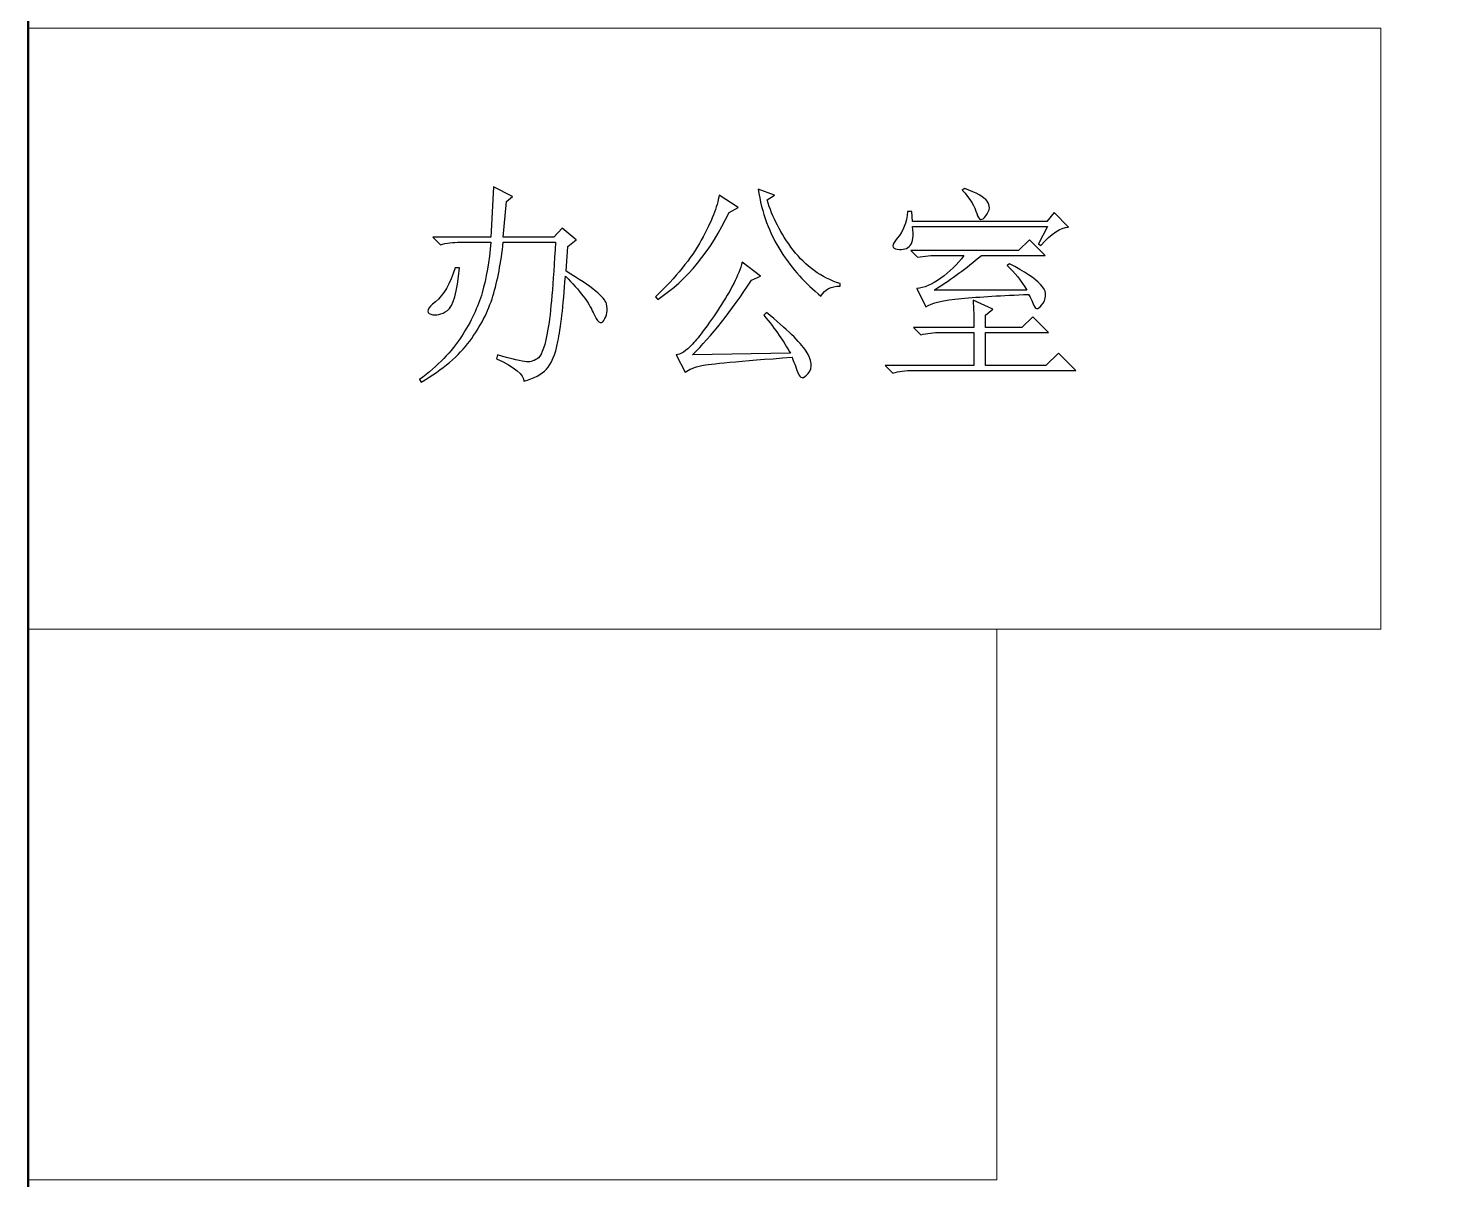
# Model space of a CAD drawing. Header units: millimetres. Extents: x -1478 to 887, y -2742 to 2769.
# Drawn here: x -1478 to -912, y -76 to 384 of the extents above; entities that cross this region are included whole.
import ezdxf

# ---------------------------------------------------------------- set-up
doc = ezdxf.new("R2010")
doc.units = ezdxf.units.MM
doc.header["$MEASUREMENT"] = 0
doc.layers.add('layer 1', color=7, linetype='Continuous')

msp = doc.modelspace()

# ---------------------------------------------------------------- linework, layer by layer
at = {"layer": 'layer 1', "color": 254, "lineweight": 50}
msp.add_lwpolyline([(-1477.9262, -2741.7131), (886.7568, -2741.7131), (886.7568, 2769.2023), (-1477.9262, 2769.2023), (-1477.9262, -2741.7131)], close=True, dxfattribs=at)
at = {"layer": 'layer 1', "color": 241, "lineweight": 20}
msp.add_lwpolyline([(-1477.926, 144.0032), (-936.8542, 144.0032), (-936.8542, 384.4794), (-1477.926, 384.4794), (-1477.926, 144.0032)], close=True, dxfattribs=at)
at = {"layer": 'layer 1', "color": 2, "lineweight": 20}
msp.add_lwpolyline([(-1477.926, -76.4334), (-1090.4206, -76.4334), (-1090.4206, 144.003), (-1477.926, 144.003), (-1477.926, -76.4334)], close=True, dxfattribs=at)
at = {"layer": 'layer 1', "color": 250}
for points, knots in [([(-1262.0642, 297.1869), (-1262.0642, 297.1869), (-1262.7287, 287.2475), (-1262.7287, 287.2475), (-1262.7287, 287.2475), (-1252.5631, 281.069), (-1247.2046, 276.7002), (-1246.6532, 274.1552), (-1246.6532, 274.1552), (-1246.1018, 271.6244), (-1246.4411, 269.4188), (-1247.657, 267.5384), (-1247.657, 267.5384), (-1248.8729, 265.658), (-1250.3009, 266.7042), (-1251.9551, 270.6771), (-1251.9551, 270.6771), (-1253.6093, 274.6642), (-1257.3136, 279.5137), (-1263.0539, 285.2681), (-1263.0539, 285.2681), (-1263.9446, 273.109), (-1264.9343, 264.3855), (-1266.0371, 259.0836), (-1266.0371, 259.0836), (-1267.1399, 253.7816), (-1268.6951, 250.0773), (-1270.6745, 247.9848), (-1270.6745, 247.9848), (-1272.6681, 245.8782), (-1275.6513, 244.2805), (-1279.6242, 243.1777), (-1279.6242, 243.1777), (-1279.6242, 245.8358), (-1283.2719, 248.819), (-1290.5674, 252.1274), (-1290.5674, 252.1274), (-1290.5674, 252.1274), (-1290.2281, 253.7816), (-1290.2281, 253.7816), (-1290.2281, 253.7816), (-1284.2616, 252.0143), (-1280.4018, 251.0812), (-1278.6345, 250.9681), (-1278.6345, 250.9681), (-1276.8672, 250.8549), (-1275.2695, 251.4063), (-1273.8274, 252.6223), (-1273.8274, 252.6223), (-1272.3994, 253.8382), (-1271.127, 257.6556), (-1270.0241, 264.0603), (-1270.0241, 264.0603), (-1268.9072, 270.4651), (-1267.9175, 282.0587), (-1267.0409, 298.8552), (-1267.0409, 298.8552), (-1267.0409, 298.8552), (-1287.9094, 298.8552), (-1287.9094, 298.8552), (-1287.9094, 298.8552), (-1288.8001, 290.669), (-1290.1715, 283.5008), (-1292.052, 277.3081), (-1292.052, 277.3081), (-1293.9324, 271.1296), (-1297.0287, 265.1066), (-1301.3268, 259.2532), (-1301.3268, 259.2532), (-1305.6391, 253.3999), (-1312.1004, 247.9283), (-1320.7249, 242.8525), (-1320.7249, 242.8525), (-1320.7249, 242.8525), (-1321.3752, 243.8422), (-1321.3752, 243.8422), (-1321.3752, 243.8422), (-1314.0939, 249.3704), (-1308.5092, 255.1106), (-1304.6494, 261.0771), (-1304.6494, 261.0771), (-1300.7754, 267.0435), (-1298.0184, 272.8969), (-1296.3642, 278.6371), (-1296.3642, 278.6371), (-1294.71, 284.3774), (-1293.5506, 291.1214), (-1292.8861, 298.8552), (-1292.8861, 298.8552), (-1292.8861, 298.8552), (-1305.1442, 298.8552), (-1305.1442, 298.8552), (-1305.1442, 298.8552), (-1308.0143, 298.8552), (-1310.6724, 298.5159), (-1313.0901, 297.8514), (-1313.0901, 297.8514), (-1313.0901, 297.8514), (-1316.0733, 300.8346), (-1316.0733, 300.8346), (-1316.0733, 300.8346), (-1316.0733, 300.8346), (-1292.8861, 300.8346), (-1292.8861, 300.8346), (-1292.8861, 300.8346), (-1292.4478, 307.4656), (-1292.1085, 314.2096), (-1291.8823, 321.0527), (-1291.8823, 321.0527), (-1291.8823, 321.0527), (-1284.2616, 317.0798), (-1284.2616, 317.0798), (-1284.2616, 317.0798), (-1284.2616, 317.0798), (-1286.5804, 315.0862), (-1286.5804, 315.0862), (-1286.5804, 315.0862), (-1286.5804, 315.0862), (-1287.9094, 300.8346), (-1287.9094, 300.8346), (-1287.9094, 300.8346), (-1287.9094, 300.8346), (-1267.7054, 300.8346), (-1267.7054, 300.8346), (-1267.7054, 300.8346), (-1267.7054, 300.8346), (-1264.3829, 304.4823), (-1264.3829, 304.4823), (-1264.3829, 304.4823), (-1264.3829, 304.4823), (-1258.7558, 299.8449), (-1258.7558, 299.8449), (-1258.7558, 299.8449), (-1258.7558, 299.8449), (-1262.0642, 297.1869), (-1262.0642, 297.1869)], [0, 0, 0, 0, 0.02941176, 0.02941176, 0.02941176, 0.02941176, 0.05882353, 0.05882353, 0.05882353, 0.05882353, 0.08823529, 0.08823529, 0.08823529, 0.08823529, 0.11764706, 0.11764706, 0.11764706, 0.11764706, 0.14705882, 0.14705882, 0.14705882, 0.14705882, 0.17647059, 0.17647059, 0.17647059, 0.17647059, 0.20588235, 0.20588235, 0.20588235, 0.20588235, 0.23529412, 0.23529412, 0.23529412, 0.23529412, 0.26470588, 0.26470588, 0.26470588, 0.26470588, 0.29411765, 0.29411765, 0.29411765, 0.29411765, 0.32352941, 0.32352941, 0.32352941, 0.32352941, 0.35294118, 0.35294118, 0.35294118, 0.35294118, 0.38235294, 0.38235294, 0.38235294, 0.38235294, 0.41176471, 0.41176471, 0.41176471, 0.41176471, 0.44117647, 0.44117647, 0.44117647, 0.44117647, 0.47058824, 0.47058824, 0.47058824, 0.47058824, 0.5, 0.5, 0.5, 0.5, 0.52941176, 0.52941176, 0.52941176, 0.52941176, 0.55882353, 0.55882353, 0.55882353, 0.55882353, 0.58823529, 0.58823529, 0.58823529, 0.58823529, 0.61764706, 0.61764706, 0.61764706, 0.61764706, 0.64705882, 0.64705882, 0.64705882, 0.64705882, 0.67647059, 0.67647059, 0.67647059, 0.67647059, 0.70588235, 0.70588235, 0.70588235, 0.70588235, 0.73529412, 0.73529412, 0.73529412, 0.73529412, 0.76470588, 0.76470588, 0.76470588, 0.76470588, 0.79411765, 0.79411765, 0.79411765, 0.79411765, 0.82352941, 0.82352941, 0.82352941, 0.82352941, 0.85294118, 0.85294118, 0.85294118, 0.85294118, 0.88235294, 0.88235294, 0.88235294, 0.88235294, 0.91176471, 0.91176471, 0.91176471, 0.91176471, 0.94117647, 0.94117647, 0.94117647, 0.94117647, 0.97058824, 0.97058824, 0.97058824, 0.97058824, 1, 1, 1, 1]), ([(-1201.5513, 317.7443), (-1201.5513, 317.7443), (-1193.9307, 312.7675), (-1193.9307, 312.7675), (-1193.9307, 312.7675), (-1193.9307, 312.7675), (-1197.5784, 310.774), (-1197.5784, 310.774), (-1197.5784, 310.774), (-1204.8739, 295.3206), (-1214.375, 283.7129), (-1226.0816, 275.9791), (-1226.0816, 275.9791), (-1226.0816, 275.9791), (-1227.0713, 276.9829), (-1227.0713, 276.9829), (-1227.0713, 276.9829), (-1218.8993, 284.7167), (-1212.7632, 292.2808), (-1208.6771, 299.6752), (-1208.6771, 299.6752), (-1204.5911, 307.0838), (-1202.2158, 313.0927), (-1201.5513, 317.7443)], [0, 0, 0, 0, 0.16666667, 0.16666667, 0.16666667, 0.16666667, 0.33333333, 0.33333333, 0.33333333, 0.33333333, 0.5, 0.5, 0.5, 0.5, 0.66666667, 0.66666667, 0.66666667, 0.66666667, 0.83333333, 0.83333333, 0.83333333, 0.83333333, 1, 1, 1, 1]), ([(-1179.3539, 317.7443), (-1179.3539, 317.7443), (-1182.3371, 315.7507), (-1182.3371, 315.7507), (-1182.3371, 315.7507), (-1180.3435, 308.9077), (-1176.8655, 302.2202), (-1171.9029, 295.7023), (-1171.9029, 295.7023), (-1166.9261, 289.1845), (-1160.691, 284.7167), (-1153.1835, 282.2849), (-1153.1835, 282.2849), (-1153.1835, 282.2849), (-1153.1835, 281.281), (-1153.1835, 281.281), (-1153.1835, 281.281), (-1156.7181, 281.281), (-1159.2489, 279.9662), (-1160.8041, 277.3081), (-1160.8041, 277.3081), (-1166.9826, 282.1718), (-1172.3411, 288.1382), (-1176.8655, 295.2075), (-1176.8655, 295.2075), (-1181.4039, 302.2767), (-1184.4296, 310.5619), (-1185.9848, 320.063), (-1185.9848, 320.063), (-1185.9848, 320.063), (-1179.3539, 317.7443), (-1179.3539, 317.7443)], [0, 0, 0, 0, 0.125, 0.125, 0.125, 0.125, 0.25, 0.25, 0.25, 0.25, 0.375, 0.375, 0.375, 0.375, 0.5, 0.5, 0.5, 0.5, 0.625, 0.625, 0.625, 0.625, 0.75, 0.75, 0.75, 0.75, 0.875, 0.875, 0.875, 0.875, 1, 1, 1, 1]), ([(-1104.2642, 319.7237), (-1104.2642, 319.7237), (-1103.2745, 320.3882), (-1103.2745, 320.3882), (-1103.2745, 320.3882), (-1098.6371, 318.6209), (-1095.6538, 316.9101), (-1094.3248, 315.2559), (-1094.3248, 315.2559), (-1092.9958, 313.6017), (-1093.1655, 311.6647), (-1094.8197, 309.4591), (-1094.8197, 309.4591), (-1096.4739, 307.2393), (-1097.6898, 307.5221), (-1098.4674, 310.2791), (-1098.4674, 310.2791), (-1099.245, 313.0361), (-1101.1679, 316.189), (-1104.2642, 319.7237)], [0, 0, 0, 0, 0.2, 0.2, 0.2, 0.2, 0.4, 0.4, 0.4, 0.4, 0.6, 0.6, 0.6, 0.6, 0.8, 0.8, 0.8, 0.8, 1, 1, 1, 1]), ([(-1073.7816, 298.1907), (-1073.7816, 298.1907), (-1070.1338, 305.1468), (-1070.1338, 305.1468), (-1070.1338, 305.1468), (-1070.1338, 305.1468), (-1124.143, 305.1468), (-1124.143, 305.1468), (-1124.143, 305.1468), (-1123.7047, 301.386), (-1124.044, 298.8552), (-1125.1468, 297.5262), (-1125.1468, 297.5262), (-1126.2496, 296.1972), (-1127.9604, 295.7023), (-1130.2791, 296.0275), (-1130.2791, 296.0275), (-1132.5978, 296.3668), (-1132.5978, 297.8514), (-1130.2791, 300.5094), (-1130.2791, 300.5094), (-1127.9604, 303.1533), (-1126.5748, 306.6879), (-1126.1365, 311.1133), (-1126.1365, 311.1133), (-1126.1365, 311.1133), (-1124.4823, 311.1133), (-1124.4823, 311.1133), (-1124.4823, 311.1133), (-1124.4823, 311.1133), (-1124.143, 307.1404), (-1124.143, 307.1404), (-1124.143, 307.1404), (-1124.143, 307.1404), (-1070.4731, 307.1404), (-1070.4731, 307.1404), (-1070.4731, 307.1404), (-1070.4731, 307.1404), (-1067.4899, 310.774), (-1067.4899, 310.774), (-1067.4899, 310.774), (-1067.4899, 310.774), (-1061.8486, 304.8075), (-1061.8486, 304.8075), (-1061.8486, 304.8075), (-1064.945, 304.8075), (-1068.5927, 302.3898), (-1072.7919, 297.5262), (-1072.7919, 297.5262), (-1072.7919, 297.5262), (-1073.7816, 298.1907), (-1073.7816, 298.1907)], [0, 0, 0, 0, 0.07692308, 0.07692308, 0.07692308, 0.07692308, 0.15384615, 0.15384615, 0.15384615, 0.15384615, 0.23076923, 0.23076923, 0.23076923, 0.23076923, 0.30769231, 0.30769231, 0.30769231, 0.30769231, 0.38461538, 0.38461538, 0.38461538, 0.38461538, 0.46153846, 0.46153846, 0.46153846, 0.46153846, 0.53846154, 0.53846154, 0.53846154, 0.53846154, 0.61538462, 0.61538462, 0.61538462, 0.61538462, 0.69230769, 0.69230769, 0.69230769, 0.69230769, 0.76923077, 0.76923077, 0.76923077, 0.76923077, 0.84615385, 0.84615385, 0.84615385, 0.84615385, 0.92307692, 0.92307692, 0.92307692, 0.92307692, 1, 1, 1, 1]), ([(-1096.6435, 293.5533), (-1099.7399, 290.8952), (-1102.7231, 288.52), (-1105.5932, 286.4275), (-1105.5932, 286.4275), (-1108.4633, 284.3208), (-1111.7718, 282.0587), (-1115.5326, 279.6268), (-1115.5326, 279.6268), (-1115.5326, 279.6268), (-1078.419, 279.6268), (-1078.419, 279.6268), (-1078.419, 279.6268), (-1080.6246, 283.3877), (-1083.2826, 286.6961), (-1086.379, 289.5662), (-1086.379, 289.5662), (-1086.379, 289.5662), (-1085.3751, 290.2307), (-1085.3751, 290.2307), (-1085.3751, 290.2307), (-1079.4087, 287.1344), (-1075.2661, 284.3774), (-1072.9474, 281.9455), (-1072.9474, 281.9455), (-1070.6287, 279.5137), (-1070.3035, 277.0395), (-1071.9577, 274.4945), (-1071.9577, 274.4945), (-1073.6119, 271.9496), (-1074.8278, 271.6244), (-1075.6054, 273.5048), (-1075.6054, 273.5048), (-1076.383, 275.3711), (-1077.09, 276.8698), (-1077.7545, 277.9726), (-1077.7545, 277.9726), (-1088.3584, 277.5343), (-1097.308, 276.9829), (-1104.6035, 276.3184), (-1104.6035, 276.3184), (-1111.8849, 275.6539), (-1116.6354, 274.5511), (-1118.841, 272.9959), (-1118.841, 272.9959), (-1118.841, 272.9959), (-1122.4887, 280.2913), (-1122.4887, 280.2913), (-1122.4887, 280.2913), (-1119.6186, 280.5176), (-1116.4233, 281.889), (-1112.8887, 284.4339), (-1112.8887, 284.4339), (-1109.3541, 286.9789), (-1106.2577, 290.0186), (-1103.5997, 293.5533), (-1103.5997, 293.5533), (-1103.5997, 293.5533), (-1116.8616, 293.5533), (-1116.8616, 293.5533), (-1116.8616, 293.5533), (-1116.8616, 293.5533), (-1122.1636, 292.8888), (-1122.1636, 292.8888), (-1122.1636, 292.8888), (-1122.1636, 292.8888), (-1124.8075, 295.5327), (-1124.8075, 295.5327), (-1124.8075, 295.5327), (-1124.8075, 295.5327), (-1081.7274, 295.5327), (-1081.7274, 295.5327), (-1081.7274, 295.5327), (-1081.7274, 295.5327), (-1077.4293, 299.8449), (-1077.4293, 299.8449), (-1077.4293, 299.8449), (-1077.4293, 299.8449), (-1071.1235, 293.5533), (-1071.1235, 293.5533), (-1071.1235, 293.5533), (-1071.1235, 293.5533), (-1096.6435, 293.5533), (-1096.6435, 293.5533)], [0, 0, 0, 0, 0.04761905, 0.04761905, 0.04761905, 0.04761905, 0.0952381, 0.0952381, 0.0952381, 0.0952381, 0.14285714, 0.14285714, 0.14285714, 0.14285714, 0.19047619, 0.19047619, 0.19047619, 0.19047619, 0.23809524, 0.23809524, 0.23809524, 0.23809524, 0.28571429, 0.28571429, 0.28571429, 0.28571429, 0.33333333, 0.33333333, 0.33333333, 0.33333333, 0.38095238, 0.38095238, 0.38095238, 0.38095238, 0.42857143, 0.42857143, 0.42857143, 0.42857143, 0.47619048, 0.47619048, 0.47619048, 0.47619048, 0.52380952, 0.52380952, 0.52380952, 0.52380952, 0.57142857, 0.57142857, 0.57142857, 0.57142857, 0.61904762, 0.61904762, 0.61904762, 0.61904762, 0.66666667, 0.66666667, 0.66666667, 0.66666667, 0.71428571, 0.71428571, 0.71428571, 0.71428571, 0.76190476, 0.76190476, 0.76190476, 0.76190476, 0.80952381, 0.80952381, 0.80952381, 0.80952381, 0.85714286, 0.85714286, 0.85714286, 0.85714286, 0.9047619, 0.9047619, 0.9047619, 0.9047619, 0.95238095, 0.95238095, 0.95238095, 0.95238095, 1, 1, 1, 1]), ([(-1212.1552, 253.7816), (-1212.1552, 253.7816), (-1173.0622, 254.4461), (-1173.0622, 254.4461), (-1173.0622, 254.4461), (-1175.494, 258.8573), (-1179.0287, 263.9472), (-1183.6661, 269.6874), (-1183.6661, 269.6874), (-1183.6661, 269.6874), (-1182.6623, 270.6771), (-1182.6623, 270.6771), (-1182.6623, 270.6771), (-1174.4902, 264.0603), (-1169.1883, 258.9139), (-1166.7564, 255.2803), (-1166.7564, 255.2803), (-1164.3387, 251.6326), (-1164.056, 248.6493), (-1165.9364, 246.3306), (-1165.9364, 246.3306), (-1167.8168, 244.0119), (-1169.1883, 244.1109), (-1170.079, 246.6558), (-1170.079, 246.6558), (-1170.9556, 249.2007), (-1171.7332, 251.2367), (-1172.3977, 252.7919), (-1172.3977, 252.7919), (-1193.6055, 251.2367), (-1205.6374, 250.1339), (-1208.5216, 249.4694), (-1208.5216, 249.4694), (-1211.3917, 248.819), (-1213.5973, 247.9283), (-1215.1384, 246.8255), (-1215.1384, 246.8255), (-1215.1384, 246.8255), (-1218.7862, 253.7816), (-1218.7862, 253.7816), (-1218.7862, 253.7816), (-1217.0189, 253.7816), (-1214.8133, 255.2237), (-1212.1552, 258.0939), (-1212.1552, 258.0939), (-1209.5113, 260.964), (-1205.9201, 265.8276), (-1201.3958, 272.6707), (-1201.3958, 272.6707), (-1196.8573, 279.5137), (-1193.8317, 285.5933), (-1192.2765, 290.8952), (-1192.2765, 290.8952), (-1192.2765, 290.8952), (-1184.9951, 285.2681), (-1184.9951, 285.2681), (-1184.9951, 285.2681), (-1184.9951, 285.2681), (-1188.6287, 283.5997), (-1188.6287, 283.5997), (-1188.6287, 283.5997), (-1196.8008, 271.2285), (-1204.6477, 261.2892), (-1212.1552, 253.7816)], [0, 0, 0, 0, 0.0625, 0.0625, 0.0625, 0.0625, 0.125, 0.125, 0.125, 0.125, 0.1875, 0.1875, 0.1875, 0.1875, 0.25, 0.25, 0.25, 0.25, 0.3125, 0.3125, 0.3125, 0.3125, 0.375, 0.375, 0.375, 0.375, 0.4375, 0.4375, 0.4375, 0.4375, 0.5, 0.5, 0.5, 0.5, 0.5625, 0.5625, 0.5625, 0.5625, 0.625, 0.625, 0.625, 0.625, 0.6875, 0.6875, 0.6875, 0.6875, 0.75, 0.75, 0.75, 0.75, 0.8125, 0.8125, 0.8125, 0.8125, 0.875, 0.875, 0.875, 0.875, 0.9375, 0.9375, 0.9375, 0.9375, 1, 1, 1, 1]), ([(-1307.1378, 288.5765), (-1307.1378, 288.5765), (-1305.4694, 288.5765), (-1305.4694, 288.5765), (-1305.4694, 288.5765), (-1306.3601, 278.8633), (-1307.9578, 273.1655), (-1310.2765, 271.5113), (-1310.2765, 271.5113), (-1312.5952, 269.8571), (-1314.815, 269.3623), (-1316.9075, 270.0268), (-1316.9075, 270.0268), (-1319, 270.6771), (-1318.392, 272.3455), (-1315.0836, 274.9894), (-1315.0836, 274.9894), (-1311.7752, 277.6474), (-1309.1171, 282.1718), (-1307.1378, 288.5765)], [0, 0, 0, 0, 0.2, 0.2, 0.2, 0.2, 0.4, 0.4, 0.4, 0.4, 0.6, 0.6, 0.6, 0.6, 0.8, 0.8, 0.8, 0.8, 1, 1, 1, 1]), ([(-1099.6268, 264.7248), (-1099.6268, 268.6978), (-1099.7399, 272.3455), (-1099.952, 275.6539), (-1099.952, 275.6539), (-1099.952, 275.6539), (-1092.0061, 272.0062), (-1092.0061, 272.0062), (-1092.0061, 272.0062), (-1092.0061, 272.0062), (-1094.9893, 269.6874), (-1094.9893, 269.6874), (-1094.9893, 269.6874), (-1094.9893, 269.6874), (-1094.9893, 264.7248), (-1094.9893, 264.7248), (-1094.9893, 264.7248), (-1094.9893, 264.7248), (-1080.4125, 264.7248), (-1080.4125, 264.7248), (-1080.4125, 264.7248), (-1080.4125, 264.7248), (-1076.1003, 269.0229), (-1076.1003, 269.0229), (-1076.1003, 269.0229), (-1076.1003, 269.0229), (-1069.8086, 262.7313), (-1069.8086, 262.7313), (-1069.8086, 262.7313), (-1069.8086, 262.7313), (-1094.9893, 262.7313), (-1094.9893, 262.7313), (-1094.9893, 262.7313), (-1094.9893, 262.7313), (-1094.9893, 249.4694), (-1094.9893, 249.4694), (-1094.9893, 249.4694), (-1094.9893, 249.4694), (-1070.7983, 249.4694), (-1070.7983, 249.4694), (-1070.7983, 249.4694), (-1070.7983, 249.4694), (-1065.8216, 254.4461), (-1065.8216, 254.4461), (-1065.8216, 254.4461), (-1065.8216, 254.4461), (-1058.8654, 247.49), (-1058.8654, 247.49), (-1058.8654, 247.49), (-1058.8654, 247.49), (-1124.143, 247.49), (-1124.143, 247.49), (-1124.143, 247.49), (-1127.0272, 247.49), (-1129.6711, 247.1507), (-1132.1029, 246.4861), (-1132.1029, 246.4861), (-1132.1029, 246.4861), (-1135.0862, 249.4694), (-1135.0862, 249.4694), (-1135.0862, 249.4694), (-1135.0862, 249.4694), (-1099.6268, 249.4694), (-1099.6268, 249.4694), (-1099.6268, 249.4694), (-1099.6268, 249.4694), (-1099.6268, 262.7313), (-1099.6268, 262.7313), (-1099.6268, 262.7313), (-1099.6268, 262.7313), (-1112.8887, 262.7313), (-1112.8887, 262.7313), (-1112.8887, 262.7313), (-1115.7588, 262.7313), (-1118.4027, 262.392), (-1120.8345, 261.7416), (-1120.8345, 261.7416), (-1120.8345, 261.7416), (-1123.8178, 264.7248), (-1123.8178, 264.7248), (-1123.8178, 264.7248), (-1123.8178, 264.7248), (-1099.6268, 264.7248), (-1099.6268, 264.7248)], [0, 0, 0, 0, 0.04761905, 0.04761905, 0.04761905, 0.04761905, 0.0952381, 0.0952381, 0.0952381, 0.0952381, 0.14285714, 0.14285714, 0.14285714, 0.14285714, 0.19047619, 0.19047619, 0.19047619, 0.19047619, 0.23809524, 0.23809524, 0.23809524, 0.23809524, 0.28571429, 0.28571429, 0.28571429, 0.28571429, 0.33333333, 0.33333333, 0.33333333, 0.33333333, 0.38095238, 0.38095238, 0.38095238, 0.38095238, 0.42857143, 0.42857143, 0.42857143, 0.42857143, 0.47619048, 0.47619048, 0.47619048, 0.47619048, 0.52380952, 0.52380952, 0.52380952, 0.52380952, 0.57142857, 0.57142857, 0.57142857, 0.57142857, 0.61904762, 0.61904762, 0.61904762, 0.61904762, 0.66666667, 0.66666667, 0.66666667, 0.66666667, 0.71428571, 0.71428571, 0.71428571, 0.71428571, 0.76190476, 0.76190476, 0.76190476, 0.76190476, 0.80952381, 0.80952381, 0.80952381, 0.80952381, 0.85714286, 0.85714286, 0.85714286, 0.85714286, 0.9047619, 0.9047619, 0.9047619, 0.9047619, 0.95238095, 0.95238095, 0.95238095, 0.95238095, 1, 1, 1, 1])]:
    msp.add_open_spline(points, degree=3, knots=knots, dxfattribs=at)
at = {"layer": 'layer 1', "color": 250, "lineweight": 20}
for points, knots in [([(-1262.0642, 297.1869), (-1262.0642, 297.1869), (-1262.7287, 287.2475), (-1262.7287, 287.2475), (-1262.7287, 287.2475), (-1252.5631, 281.069), (-1247.2046, 276.7002), (-1246.6532, 274.1552), (-1246.6532, 274.1552), (-1246.1018, 271.6244), (-1246.4411, 269.4188), (-1247.657, 267.5384), (-1247.657, 267.5384), (-1248.8729, 265.658), (-1250.3009, 266.7042), (-1251.9551, 270.6771), (-1251.9551, 270.6771), (-1253.6093, 274.6642), (-1257.3136, 279.5137), (-1263.0539, 285.2681), (-1263.0539, 285.2681), (-1263.9446, 273.109), (-1264.9343, 264.3855), (-1266.0371, 259.0836), (-1266.0371, 259.0836), (-1267.1399, 253.7816), (-1268.6951, 250.0773), (-1270.6745, 247.9848), (-1270.6745, 247.9848), (-1272.6681, 245.8782), (-1275.6513, 244.2805), (-1279.6242, 243.1777), (-1279.6242, 243.1777), (-1279.6242, 245.8358), (-1283.2719, 248.819), (-1290.5674, 252.1274), (-1290.5674, 252.1274), (-1290.5674, 252.1274), (-1290.2281, 253.7816), (-1290.2281, 253.7816), (-1290.2281, 253.7816), (-1284.2616, 252.0143), (-1280.4018, 251.0812), (-1278.6345, 250.9681), (-1278.6345, 250.9681), (-1276.8672, 250.8549), (-1275.2695, 251.4063), (-1273.8274, 252.6223), (-1273.8274, 252.6223), (-1272.3994, 253.8382), (-1271.127, 257.6556), (-1270.0241, 264.0603), (-1270.0241, 264.0603), (-1268.9072, 270.4651), (-1267.9175, 282.0587), (-1267.0409, 298.8552), (-1267.0409, 298.8552), (-1267.0409, 298.8552), (-1287.9094, 298.8552), (-1287.9094, 298.8552), (-1287.9094, 298.8552), (-1288.8001, 290.669), (-1290.1715, 283.5008), (-1292.052, 277.3081), (-1292.052, 277.3081), (-1293.9324, 271.1296), (-1297.0287, 265.1066), (-1301.3268, 259.2532), (-1301.3268, 259.2532), (-1305.6391, 253.3999), (-1312.1004, 247.9283), (-1320.7249, 242.8525), (-1320.7249, 242.8525), (-1320.7249, 242.8525), (-1321.3752, 243.8422), (-1321.3752, 243.8422), (-1321.3752, 243.8422), (-1314.0939, 249.3704), (-1308.5092, 255.1106), (-1304.6494, 261.0771), (-1304.6494, 261.0771), (-1300.7754, 267.0435), (-1298.0184, 272.8969), (-1296.3642, 278.6371), (-1296.3642, 278.6371), (-1294.71, 284.3774), (-1293.5506, 291.1214), (-1292.8861, 298.8552), (-1292.8861, 298.8552), (-1292.8861, 298.8552), (-1305.1442, 298.8552), (-1305.1442, 298.8552), (-1305.1442, 298.8552), (-1308.0143, 298.8552), (-1310.6724, 298.5159), (-1313.0901, 297.8514), (-1313.0901, 297.8514), (-1313.0901, 297.8514), (-1316.0733, 300.8346), (-1316.0733, 300.8346), (-1316.0733, 300.8346), (-1316.0733, 300.8346), (-1292.8861, 300.8346), (-1292.8861, 300.8346), (-1292.8861, 300.8346), (-1292.4478, 307.4656), (-1292.1085, 314.2096), (-1291.8823, 321.0527), (-1291.8823, 321.0527), (-1291.8823, 321.0527), (-1284.2616, 317.0798), (-1284.2616, 317.0798), (-1284.2616, 317.0798), (-1284.2616, 317.0798), (-1286.5804, 315.0862), (-1286.5804, 315.0862), (-1286.5804, 315.0862), (-1286.5804, 315.0862), (-1287.9094, 300.8346), (-1287.9094, 300.8346), (-1287.9094, 300.8346), (-1287.9094, 300.8346), (-1267.7054, 300.8346), (-1267.7054, 300.8346), (-1267.7054, 300.8346), (-1267.7054, 300.8346), (-1264.3829, 304.4823), (-1264.3829, 304.4823), (-1264.3829, 304.4823), (-1264.3829, 304.4823), (-1258.7558, 299.8449), (-1258.7558, 299.8449), (-1258.7558, 299.8449), (-1258.7558, 299.8449), (-1262.0642, 297.1869), (-1262.0642, 297.1869)], [0, 0, 0, 0, 0.02941176, 0.02941176, 0.02941176, 0.02941176, 0.05882353, 0.05882353, 0.05882353, 0.05882353, 0.08823529, 0.08823529, 0.08823529, 0.08823529, 0.11764706, 0.11764706, 0.11764706, 0.11764706, 0.14705882, 0.14705882, 0.14705882, 0.14705882, 0.17647059, 0.17647059, 0.17647059, 0.17647059, 0.20588235, 0.20588235, 0.20588235, 0.20588235, 0.23529412, 0.23529412, 0.23529412, 0.23529412, 0.26470588, 0.26470588, 0.26470588, 0.26470588, 0.29411765, 0.29411765, 0.29411765, 0.29411765, 0.32352941, 0.32352941, 0.32352941, 0.32352941, 0.35294118, 0.35294118, 0.35294118, 0.35294118, 0.38235294, 0.38235294, 0.38235294, 0.38235294, 0.41176471, 0.41176471, 0.41176471, 0.41176471, 0.44117647, 0.44117647, 0.44117647, 0.44117647, 0.47058824, 0.47058824, 0.47058824, 0.47058824, 0.5, 0.5, 0.5, 0.5, 0.52941176, 0.52941176, 0.52941176, 0.52941176, 0.55882353, 0.55882353, 0.55882353, 0.55882353, 0.58823529, 0.58823529, 0.58823529, 0.58823529, 0.61764706, 0.61764706, 0.61764706, 0.61764706, 0.64705882, 0.64705882, 0.64705882, 0.64705882, 0.67647059, 0.67647059, 0.67647059, 0.67647059, 0.70588235, 0.70588235, 0.70588235, 0.70588235, 0.73529412, 0.73529412, 0.73529412, 0.73529412, 0.76470588, 0.76470588, 0.76470588, 0.76470588, 0.79411765, 0.79411765, 0.79411765, 0.79411765, 0.82352941, 0.82352941, 0.82352941, 0.82352941, 0.85294118, 0.85294118, 0.85294118, 0.85294118, 0.88235294, 0.88235294, 0.88235294, 0.88235294, 0.91176471, 0.91176471, 0.91176471, 0.91176471, 0.94117647, 0.94117647, 0.94117647, 0.94117647, 0.97058824, 0.97058824, 0.97058824, 0.97058824, 1, 1, 1, 1]), ([(-1201.5513, 317.7443), (-1201.5513, 317.7443), (-1193.9307, 312.7675), (-1193.9307, 312.7675), (-1193.9307, 312.7675), (-1193.9307, 312.7675), (-1197.5784, 310.774), (-1197.5784, 310.774), (-1197.5784, 310.774), (-1204.8739, 295.3206), (-1214.375, 283.7129), (-1226.0816, 275.9791), (-1226.0816, 275.9791), (-1226.0816, 275.9791), (-1227.0713, 276.9829), (-1227.0713, 276.9829), (-1227.0713, 276.9829), (-1218.8993, 284.7167), (-1212.7632, 292.2808), (-1208.6771, 299.6752), (-1208.6771, 299.6752), (-1204.5911, 307.0838), (-1202.2158, 313.0927), (-1201.5513, 317.7443)], [0, 0, 0, 0, 0.16666667, 0.16666667, 0.16666667, 0.16666667, 0.33333333, 0.33333333, 0.33333333, 0.33333333, 0.5, 0.5, 0.5, 0.5, 0.66666667, 0.66666667, 0.66666667, 0.66666667, 0.83333333, 0.83333333, 0.83333333, 0.83333333, 1, 1, 1, 1]), ([(-1179.3539, 317.7443), (-1179.3539, 317.7443), (-1182.3371, 315.7507), (-1182.3371, 315.7507), (-1182.3371, 315.7507), (-1180.3435, 308.9077), (-1176.8655, 302.2202), (-1171.9029, 295.7023), (-1171.9029, 295.7023), (-1166.9261, 289.1845), (-1160.691, 284.7167), (-1153.1835, 282.2849), (-1153.1835, 282.2849), (-1153.1835, 282.2849), (-1153.1835, 281.281), (-1153.1835, 281.281), (-1153.1835, 281.281), (-1156.7181, 281.281), (-1159.2489, 279.9662), (-1160.8041, 277.3081), (-1160.8041, 277.3081), (-1166.9826, 282.1718), (-1172.3411, 288.1382), (-1176.8655, 295.2075), (-1176.8655, 295.2075), (-1181.4039, 302.2767), (-1184.4296, 310.5619), (-1185.9848, 320.063), (-1185.9848, 320.063), (-1185.9848, 320.063), (-1179.3539, 317.7443), (-1179.3539, 317.7443)], [0, 0, 0, 0, 0.125, 0.125, 0.125, 0.125, 0.25, 0.25, 0.25, 0.25, 0.375, 0.375, 0.375, 0.375, 0.5, 0.5, 0.5, 0.5, 0.625, 0.625, 0.625, 0.625, 0.75, 0.75, 0.75, 0.75, 0.875, 0.875, 0.875, 0.875, 1, 1, 1, 1]), ([(-1104.2642, 319.7237), (-1104.2642, 319.7237), (-1103.2745, 320.3882), (-1103.2745, 320.3882), (-1103.2745, 320.3882), (-1098.6371, 318.6209), (-1095.6538, 316.9101), (-1094.3248, 315.2559), (-1094.3248, 315.2559), (-1092.9958, 313.6017), (-1093.1655, 311.6647), (-1094.8197, 309.4591), (-1094.8197, 309.4591), (-1096.4739, 307.2393), (-1097.6898, 307.5221), (-1098.4674, 310.2791), (-1098.4674, 310.2791), (-1099.245, 313.0361), (-1101.1679, 316.189), (-1104.2642, 319.7237)], [0, 0, 0, 0, 0.2, 0.2, 0.2, 0.2, 0.4, 0.4, 0.4, 0.4, 0.6, 0.6, 0.6, 0.6, 0.8, 0.8, 0.8, 0.8, 1, 1, 1, 1]), ([(-1073.7816, 298.1907), (-1073.7816, 298.1907), (-1070.1338, 305.1468), (-1070.1338, 305.1468), (-1070.1338, 305.1468), (-1070.1338, 305.1468), (-1124.143, 305.1468), (-1124.143, 305.1468), (-1124.143, 305.1468), (-1123.7047, 301.386), (-1124.044, 298.8552), (-1125.1468, 297.5262), (-1125.1468, 297.5262), (-1126.2496, 296.1972), (-1127.9604, 295.7023), (-1130.2791, 296.0275), (-1130.2791, 296.0275), (-1132.5978, 296.3668), (-1132.5978, 297.8514), (-1130.2791, 300.5094), (-1130.2791, 300.5094), (-1127.9604, 303.1533), (-1126.5748, 306.6879), (-1126.1365, 311.1133), (-1126.1365, 311.1133), (-1126.1365, 311.1133), (-1124.4823, 311.1133), (-1124.4823, 311.1133), (-1124.4823, 311.1133), (-1124.4823, 311.1133), (-1124.143, 307.1404), (-1124.143, 307.1404), (-1124.143, 307.1404), (-1124.143, 307.1404), (-1070.4731, 307.1404), (-1070.4731, 307.1404), (-1070.4731, 307.1404), (-1070.4731, 307.1404), (-1067.4899, 310.774), (-1067.4899, 310.774), (-1067.4899, 310.774), (-1067.4899, 310.774), (-1061.8486, 304.8075), (-1061.8486, 304.8075), (-1061.8486, 304.8075), (-1064.945, 304.8075), (-1068.5927, 302.3898), (-1072.7919, 297.5262), (-1072.7919, 297.5262), (-1072.7919, 297.5262), (-1073.7816, 298.1907), (-1073.7816, 298.1907)], [0, 0, 0, 0, 0.07692308, 0.07692308, 0.07692308, 0.07692308, 0.15384615, 0.15384615, 0.15384615, 0.15384615, 0.23076923, 0.23076923, 0.23076923, 0.23076923, 0.30769231, 0.30769231, 0.30769231, 0.30769231, 0.38461538, 0.38461538, 0.38461538, 0.38461538, 0.46153846, 0.46153846, 0.46153846, 0.46153846, 0.53846154, 0.53846154, 0.53846154, 0.53846154, 0.61538462, 0.61538462, 0.61538462, 0.61538462, 0.69230769, 0.69230769, 0.69230769, 0.69230769, 0.76923077, 0.76923077, 0.76923077, 0.76923077, 0.84615385, 0.84615385, 0.84615385, 0.84615385, 0.92307692, 0.92307692, 0.92307692, 0.92307692, 1, 1, 1, 1]), ([(-1096.6435, 293.5533), (-1099.7399, 290.8952), (-1102.7231, 288.52), (-1105.5932, 286.4275), (-1105.5932, 286.4275), (-1108.4633, 284.3208), (-1111.7718, 282.0587), (-1115.5326, 279.6268), (-1115.5326, 279.6268), (-1115.5326, 279.6268), (-1078.419, 279.6268), (-1078.419, 279.6268), (-1078.419, 279.6268), (-1080.6246, 283.3877), (-1083.2826, 286.6961), (-1086.379, 289.5662), (-1086.379, 289.5662), (-1086.379, 289.5662), (-1085.3751, 290.2307), (-1085.3751, 290.2307), (-1085.3751, 290.2307), (-1079.4087, 287.1344), (-1075.2661, 284.3774), (-1072.9474, 281.9455), (-1072.9474, 281.9455), (-1070.6287, 279.5137), (-1070.3035, 277.0395), (-1071.9577, 274.4945), (-1071.9577, 274.4945), (-1073.6119, 271.9496), (-1074.8278, 271.6244), (-1075.6054, 273.5048), (-1075.6054, 273.5048), (-1076.383, 275.3711), (-1077.09, 276.8698), (-1077.7545, 277.9726), (-1077.7545, 277.9726), (-1088.3584, 277.5343), (-1097.308, 276.9829), (-1104.6035, 276.3184), (-1104.6035, 276.3184), (-1111.8849, 275.6539), (-1116.6354, 274.5511), (-1118.841, 272.9959), (-1118.841, 272.9959), (-1118.841, 272.9959), (-1122.4887, 280.2913), (-1122.4887, 280.2913), (-1122.4887, 280.2913), (-1119.6186, 280.5176), (-1116.4233, 281.889), (-1112.8887, 284.4339), (-1112.8887, 284.4339), (-1109.3541, 286.9789), (-1106.2577, 290.0186), (-1103.5997, 293.5533), (-1103.5997, 293.5533), (-1103.5997, 293.5533), (-1116.8616, 293.5533), (-1116.8616, 293.5533), (-1116.8616, 293.5533), (-1116.8616, 293.5533), (-1122.1636, 292.8888), (-1122.1636, 292.8888), (-1122.1636, 292.8888), (-1122.1636, 292.8888), (-1124.8075, 295.5327), (-1124.8075, 295.5327), (-1124.8075, 295.5327), (-1124.8075, 295.5327), (-1081.7274, 295.5327), (-1081.7274, 295.5327), (-1081.7274, 295.5327), (-1081.7274, 295.5327), (-1077.4293, 299.8449), (-1077.4293, 299.8449), (-1077.4293, 299.8449), (-1077.4293, 299.8449), (-1071.1235, 293.5533), (-1071.1235, 293.5533), (-1071.1235, 293.5533), (-1071.1235, 293.5533), (-1096.6435, 293.5533), (-1096.6435, 293.5533)], [0, 0, 0, 0, 0.04761905, 0.04761905, 0.04761905, 0.04761905, 0.0952381, 0.0952381, 0.0952381, 0.0952381, 0.14285714, 0.14285714, 0.14285714, 0.14285714, 0.19047619, 0.19047619, 0.19047619, 0.19047619, 0.23809524, 0.23809524, 0.23809524, 0.23809524, 0.28571429, 0.28571429, 0.28571429, 0.28571429, 0.33333333, 0.33333333, 0.33333333, 0.33333333, 0.38095238, 0.38095238, 0.38095238, 0.38095238, 0.42857143, 0.42857143, 0.42857143, 0.42857143, 0.47619048, 0.47619048, 0.47619048, 0.47619048, 0.52380952, 0.52380952, 0.52380952, 0.52380952, 0.57142857, 0.57142857, 0.57142857, 0.57142857, 0.61904762, 0.61904762, 0.61904762, 0.61904762, 0.66666667, 0.66666667, 0.66666667, 0.66666667, 0.71428571, 0.71428571, 0.71428571, 0.71428571, 0.76190476, 0.76190476, 0.76190476, 0.76190476, 0.80952381, 0.80952381, 0.80952381, 0.80952381, 0.85714286, 0.85714286, 0.85714286, 0.85714286, 0.9047619, 0.9047619, 0.9047619, 0.9047619, 0.95238095, 0.95238095, 0.95238095, 0.95238095, 1, 1, 1, 1]), ([(-1212.1552, 253.7816), (-1212.1552, 253.7816), (-1173.0622, 254.4461), (-1173.0622, 254.4461), (-1173.0622, 254.4461), (-1175.494, 258.8573), (-1179.0287, 263.9472), (-1183.6661, 269.6874), (-1183.6661, 269.6874), (-1183.6661, 269.6874), (-1182.6623, 270.6771), (-1182.6623, 270.6771), (-1182.6623, 270.6771), (-1174.4902, 264.0603), (-1169.1883, 258.9139), (-1166.7564, 255.2803), (-1166.7564, 255.2803), (-1164.3387, 251.6326), (-1164.056, 248.6493), (-1165.9364, 246.3306), (-1165.9364, 246.3306), (-1167.8168, 244.0119), (-1169.1883, 244.1109), (-1170.079, 246.6558), (-1170.079, 246.6558), (-1170.9556, 249.2007), (-1171.7332, 251.2367), (-1172.3977, 252.7919), (-1172.3977, 252.7919), (-1193.6055, 251.2367), (-1205.6374, 250.1339), (-1208.5216, 249.4694), (-1208.5216, 249.4694), (-1211.3917, 248.819), (-1213.5973, 247.9283), (-1215.1384, 246.8255), (-1215.1384, 246.8255), (-1215.1384, 246.8255), (-1218.7862, 253.7816), (-1218.7862, 253.7816), (-1218.7862, 253.7816), (-1217.0189, 253.7816), (-1214.8133, 255.2237), (-1212.1552, 258.0939), (-1212.1552, 258.0939), (-1209.5113, 260.964), (-1205.9201, 265.8276), (-1201.3958, 272.6707), (-1201.3958, 272.6707), (-1196.8573, 279.5137), (-1193.8317, 285.5933), (-1192.2765, 290.8952), (-1192.2765, 290.8952), (-1192.2765, 290.8952), (-1184.9951, 285.2681), (-1184.9951, 285.2681), (-1184.9951, 285.2681), (-1184.9951, 285.2681), (-1188.6287, 283.5997), (-1188.6287, 283.5997), (-1188.6287, 283.5997), (-1196.8008, 271.2285), (-1204.6477, 261.2892), (-1212.1552, 253.7816)], [0, 0, 0, 0, 0.0625, 0.0625, 0.0625, 0.0625, 0.125, 0.125, 0.125, 0.125, 0.1875, 0.1875, 0.1875, 0.1875, 0.25, 0.25, 0.25, 0.25, 0.3125, 0.3125, 0.3125, 0.3125, 0.375, 0.375, 0.375, 0.375, 0.4375, 0.4375, 0.4375, 0.4375, 0.5, 0.5, 0.5, 0.5, 0.5625, 0.5625, 0.5625, 0.5625, 0.625, 0.625, 0.625, 0.625, 0.6875, 0.6875, 0.6875, 0.6875, 0.75, 0.75, 0.75, 0.75, 0.8125, 0.8125, 0.8125, 0.8125, 0.875, 0.875, 0.875, 0.875, 0.9375, 0.9375, 0.9375, 0.9375, 1, 1, 1, 1]), ([(-1307.1378, 288.5765), (-1307.1378, 288.5765), (-1305.4694, 288.5765), (-1305.4694, 288.5765), (-1305.4694, 288.5765), (-1306.3601, 278.8633), (-1307.9578, 273.1655), (-1310.2765, 271.5113), (-1310.2765, 271.5113), (-1312.5952, 269.8571), (-1314.815, 269.3623), (-1316.9075, 270.0268), (-1316.9075, 270.0268), (-1319, 270.6771), (-1318.392, 272.3455), (-1315.0836, 274.9894), (-1315.0836, 274.9894), (-1311.7752, 277.6474), (-1309.1171, 282.1718), (-1307.1378, 288.5765)], [0, 0, 0, 0, 0.2, 0.2, 0.2, 0.2, 0.4, 0.4, 0.4, 0.4, 0.6, 0.6, 0.6, 0.6, 0.8, 0.8, 0.8, 0.8, 1, 1, 1, 1]), ([(-1099.6268, 264.7248), (-1099.6268, 268.6978), (-1099.7399, 272.3455), (-1099.952, 275.6539), (-1099.952, 275.6539), (-1099.952, 275.6539), (-1092.0061, 272.0062), (-1092.0061, 272.0062), (-1092.0061, 272.0062), (-1092.0061, 272.0062), (-1094.9893, 269.6874), (-1094.9893, 269.6874), (-1094.9893, 269.6874), (-1094.9893, 269.6874), (-1094.9893, 264.7248), (-1094.9893, 264.7248), (-1094.9893, 264.7248), (-1094.9893, 264.7248), (-1080.4125, 264.7248), (-1080.4125, 264.7248), (-1080.4125, 264.7248), (-1080.4125, 264.7248), (-1076.1003, 269.0229), (-1076.1003, 269.0229), (-1076.1003, 269.0229), (-1076.1003, 269.0229), (-1069.8086, 262.7313), (-1069.8086, 262.7313), (-1069.8086, 262.7313), (-1069.8086, 262.7313), (-1094.9893, 262.7313), (-1094.9893, 262.7313), (-1094.9893, 262.7313), (-1094.9893, 262.7313), (-1094.9893, 249.4694), (-1094.9893, 249.4694), (-1094.9893, 249.4694), (-1094.9893, 249.4694), (-1070.7983, 249.4694), (-1070.7983, 249.4694), (-1070.7983, 249.4694), (-1070.7983, 249.4694), (-1065.8216, 254.4461), (-1065.8216, 254.4461), (-1065.8216, 254.4461), (-1065.8216, 254.4461), (-1058.8654, 247.49), (-1058.8654, 247.49), (-1058.8654, 247.49), (-1058.8654, 247.49), (-1124.143, 247.49), (-1124.143, 247.49), (-1124.143, 247.49), (-1127.0272, 247.49), (-1129.6711, 247.1507), (-1132.1029, 246.4861), (-1132.1029, 246.4861), (-1132.1029, 246.4861), (-1135.0862, 249.4694), (-1135.0862, 249.4694), (-1135.0862, 249.4694), (-1135.0862, 249.4694), (-1099.6268, 249.4694), (-1099.6268, 249.4694), (-1099.6268, 249.4694), (-1099.6268, 249.4694), (-1099.6268, 262.7313), (-1099.6268, 262.7313), (-1099.6268, 262.7313), (-1099.6268, 262.7313), (-1112.8887, 262.7313), (-1112.8887, 262.7313), (-1112.8887, 262.7313), (-1115.7588, 262.7313), (-1118.4027, 262.392), (-1120.8345, 261.7416), (-1120.8345, 261.7416), (-1120.8345, 261.7416), (-1123.8178, 264.7248), (-1123.8178, 264.7248), (-1123.8178, 264.7248), (-1123.8178, 264.7248), (-1099.6268, 264.7248), (-1099.6268, 264.7248)], [0, 0, 0, 0, 0.04761905, 0.04761905, 0.04761905, 0.04761905, 0.0952381, 0.0952381, 0.0952381, 0.0952381, 0.14285714, 0.14285714, 0.14285714, 0.14285714, 0.19047619, 0.19047619, 0.19047619, 0.19047619, 0.23809524, 0.23809524, 0.23809524, 0.23809524, 0.28571429, 0.28571429, 0.28571429, 0.28571429, 0.33333333, 0.33333333, 0.33333333, 0.33333333, 0.38095238, 0.38095238, 0.38095238, 0.38095238, 0.42857143, 0.42857143, 0.42857143, 0.42857143, 0.47619048, 0.47619048, 0.47619048, 0.47619048, 0.52380952, 0.52380952, 0.52380952, 0.52380952, 0.57142857, 0.57142857, 0.57142857, 0.57142857, 0.61904762, 0.61904762, 0.61904762, 0.61904762, 0.66666667, 0.66666667, 0.66666667, 0.66666667, 0.71428571, 0.71428571, 0.71428571, 0.71428571, 0.76190476, 0.76190476, 0.76190476, 0.76190476, 0.80952381, 0.80952381, 0.80952381, 0.80952381, 0.85714286, 0.85714286, 0.85714286, 0.85714286, 0.9047619, 0.9047619, 0.9047619, 0.9047619, 0.95238095, 0.95238095, 0.95238095, 0.95238095, 1, 1, 1, 1])]:
    msp.add_open_spline(points, degree=3, knots=knots, dxfattribs=at)

doc.saveas('drawing.dxf')
